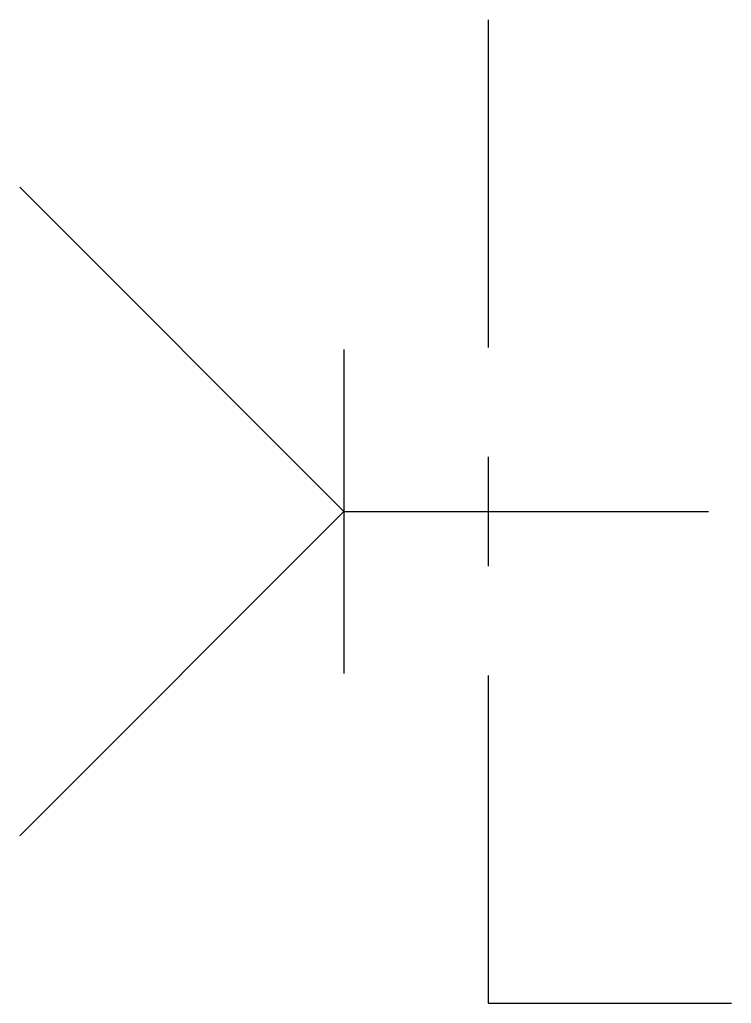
# Model space of a CAD drawing. Extents: x 2076.747 to 2076.878, y 1928.378 to 1928.558.
import ezdxf

# ---------------------------------------------------------------- set-up
doc = ezdxf.new("R2010")
doc.units = 0
doc.header["$LTSCALE"] = 22
doc.header["$MEASUREMENT"] = 0
doc.layers.get('0').update_dxf_attribs({"linetype": 'CONTINUOUS'})

msp = doc.modelspace()

# ---------------------------------------------------------------- linework, layer by layer
for p, q in [((2076.83317, 1928.55824), (2076.83317, 1928.49805)), ((2076.74717, 1928.52747), (2076.80669, 1928.46795)), ((2076.80669, 1928.49771), (2076.80669, 1928.43819)), ((2076.83317, 1928.47798), (2076.83317, 1928.45792)), ((2076.74717, 1928.40843), (2076.80669, 1928.46795)), ((2076.80669, 1928.46795), (2076.87358, 1928.46795)), ((2076.83317, 1928.43785), (2076.83317, 1928.37766)), ((2076.83317, 1928.37766), (2076.8778, 1928.37766))]:
    msp.add_line(p, q)

doc.saveas('drawing.dxf')
